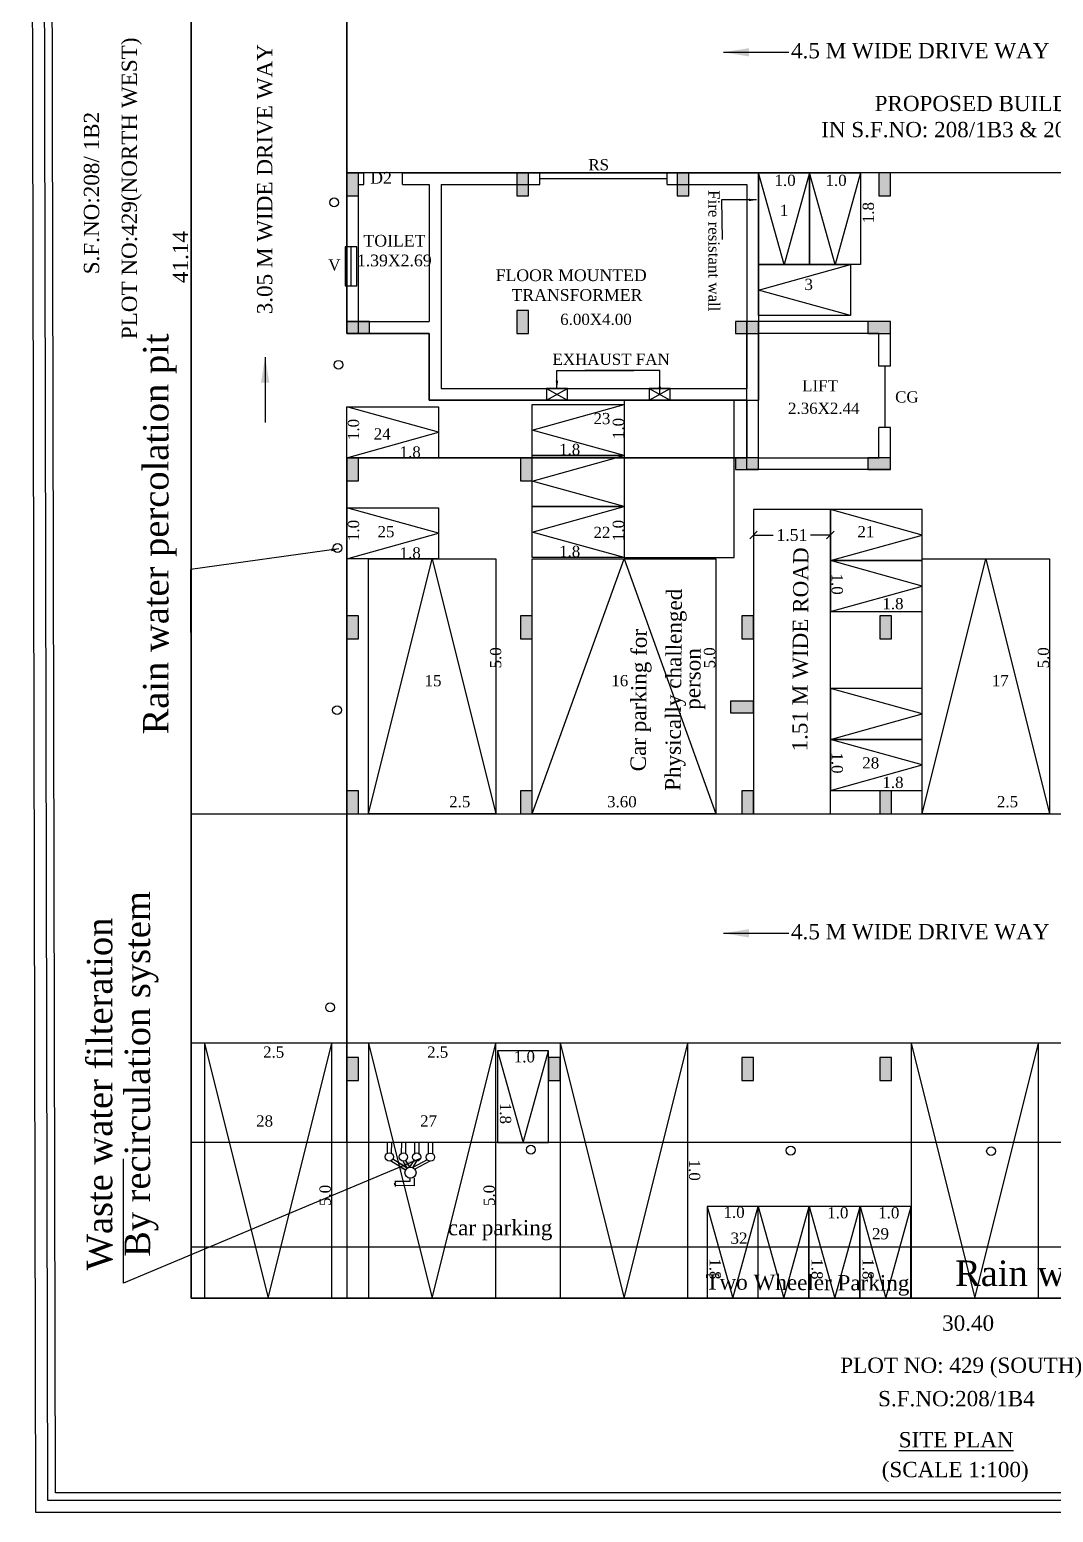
# Model space of a CAD drawing. Header units: metres. Extents: x 9178 to 9474, y -3543 to -3474.
# Drawn here: x 9351.72 to 9371.8, y -3540.22 to -3511.14 of the extents above; entities that cross this region are included whole.
import ezdxf

# ---------------------------------------------------------------- set-up
doc = ezdxf.new("R2010")
doc.units = ezdxf.units.M
doc.header["$MEASUREMENT"] = 0
for name, color, linetype in [('AS_AT_SITE', 1, 'Continuous'), ('BLK_1_COVERED_AREA', 140, 'Continuous'), ('BLK_1_LVL_0_BLDG_FOOT_PRINT', 7, 'Continuous'), ('BLK_1_LVL_0_REAR_SETBACK', 11, 'Continuous'), ('BLK_1_LVL_0_SIDE_SETBACK2', 7, 'Continuous'), ('DRIVE_WAY', 7, 'Continuous'), ('FLOOR-GROUND', 7, 'Continuous'), ('FMB_OR_PLR', 1, 'Continuous'), ('PARKING_SLOT', 30, 'Continuous'), ('PER_AISLE_WIDTH', 7, 'Continuous'), ('PLOT_BOUNDARY', 70, 'Continuous'), ('RWH', 130, 'Continuous'), ('SUPER_IMPOSED', 1, 'Continuous'), ('TWO_WHEELER_DRIVE_WAY', 6, 'Continuous'), ('TWO_WHEELER_PARKING', 2, 'Continuous')]:
    doc.layers.add(name, color=color, linetype=linetype)
doc.styles.add('Isa-', font='times.ttf')
doc.styles.get("Standard").update_dxf_attribs({"font": 'arial.ttf'})
doc.styles.add('STYLE2', font='times.ttf')
doc.dimstyles.new('ISO-25', dxfattribs={"dimscale": 0, "dimtxt": 0.23, "dimasz": 0.15, "dimexe": 1.25, "dimexo": 0.625, "dimgap": 0.11, "dimtad": 0, "dimtih": 1, "dimtoh": 1, "dimzin": 1, "dimdsep": 46, "dimtxsty": 'STYLE2', "dimblk": 'OBLIQUE', "dimcen": 0, "dimse1": 1, "dimse2": 1, "dimclrd": 1, "dimclrt": 3, "dimadec": 0, "dimazin": 2, "dimtfac": 1, "dimtix": 1, "dimtofl": 0, "dimtmove": 0, "dimatfit": 3, "dimfxl": 0, "dimtolj": 1, "dimarcsym": 0})
doc.dimstyles.get("Standard").update_dxf_attribs({"dimtxt": 0.18, "dimasz": 0.18, "dimexe": 0.18, "dimexo": 0.0625, "dimgap": 0.09, "dimtad": 0, "dimtih": 1, "dimtoh": 1, "dimdec": 4, "dimzin": 0, "dimdsep": 46, "dimtxsty": 'Standard', "dimcen": 0.09, "dimadec": 0, "dimazin": 0, "dimtfac": 1, "dimtdec": 4, "dimtofl": 0, "dimtmove": 0, "dimatfit": 3, "dimfxl": 0, "dimtolj": 1, "dimtzin": 0, "dimarcsym": 0})

# ---------------------------------------------------------------- blocks, each defined once
blk = doc.blocks.new('_Oblique')
at = {"color": 0, "linetype": 'ByBlock', "lineweight": -2}
blk.add_line((-0.5, -0.5), (0.5, 0.5), dxfattribs=at)
blk = doc.blocks.new('*D1118')
at = {"layer": 'Defpoints', "color": 0}
for p in [(9518.87, -3524.994), (9520.379, -3524.994), (9518.87, -3525.494)]:
    blk.add_point(p, dxfattribs=at)
at = {"layer": 'TWO_WHEELER_DRIVE_WAY', "color": 1, "lineweight": -2}
for p, q in [((9518.87, -3525.494), (9519.258, -3525.494)), ((9520.379, -3525.494), (9519.991, -3525.494))]:
    blk.add_line(p, q, dxfattribs=at)
at = {"layer": 'TWO_WHEELER_DRIVE_WAY', "color": 1, "lineweight": -2, "xscale": 0.15, "yscale": 0.15, "zscale": 0.15, "rotation": 180}
blk.add_blockref('_Oblique', (9518.87, -3525.494), dxfattribs=at)
at = {"layer": 'TWO_WHEELER_DRIVE_WAY', "color": 1, "lineweight": -2, "xscale": 0.15, "yscale": 0.15, "zscale": 0.15}
blk.add_blockref('_Oblique', (9520.379, -3525.494), dxfattribs=at)
at = {"layer": 'TWO_WHEELER_DRIVE_WAY', "color": 3, "insert": (9519.624, -3525.494), "char_height": 0.23, "attachment_point": 5, "style": 'STYLE2'}
blk.add_mtext('\\A1;1.51', dxfattribs=at)
blk = doc.blocks.new('reewrtetrete')
h = blk.add_hatch(color=5)
h.dxf.hatch_style = 1
h.paths.add_polyline_path([(9510.89, -3518.837), (9511.12, -3518.837), (9511.12, -3518.387), (9510.89, -3518.387)])
h = blk.add_hatch(color=5)
h.dxf.hatch_style = 1
h.paths.add_polyline_path([(9514.225, -3518.837), (9514.455, -3518.837), (9514.455, -3518.387), (9514.225, -3518.387)])
h = blk.add_hatch(color=5)
h.dxf.hatch_style = 1
h.paths.add_polyline_path([(9517.37, -3518.837), (9517.6, -3518.837), (9517.6, -3518.387), (9517.37, -3518.387)])
h = blk.add_hatch(color=5)
h.dxf.hatch_style = 1
h.paths.add_polyline_path([(9521.33, -3518.837), (9521.56, -3518.837), (9521.56, -3518.387), (9521.33, -3518.387)])
h = blk.add_hatch(color=5)
h.dxf.hatch_style = 1
h.paths.add_polyline_path([(9514.455, -3521.087), (9514.225, -3521.087), (9514.225, -3521.537), (9514.455, -3521.537)])
h = blk.add_hatch(color=5)
h.dxf.hatch_style = 1
h.paths.add_polyline_path([(9510.89, -3521.307), (9510.89, -3521.537), (9511.34, -3521.537), (9511.34, -3521.307)])
h = blk.add_hatch(color=5)
h.dxf.hatch_style = 1
h.paths.add_polyline_path([(9518.97, -3521.537), (9518.97, -3521.307), (9518.52, -3521.307), (9518.52, -3521.537)])
h = blk.add_hatch(color=5)
h.dxf.hatch_style = 1
h.paths.add_polyline_path([(9521.11, -3521.307), (9521.11, -3521.537), (9521.56, -3521.537), (9521.56, -3521.307)])
h = blk.add_hatch(color=5)
h.dxf.hatch_style = 1
h.paths.add_polyline_path([(9511.12, -3523.977), (9510.89, -3523.977), (9510.89, -3524.427), (9511.12, -3524.427)])
h = blk.add_hatch(color=5)
h.dxf.hatch_style = 1
h.paths.add_polyline_path([(9514.53, -3523.977), (9514.3, -3523.977), (9514.3, -3524.427), (9514.53, -3524.427)])
h = blk.add_hatch(color=5)
h.dxf.hatch_style = 1
h.paths.add_polyline_path([(9518.97, -3524.207), (9518.97, -3523.977), (9518.52, -3523.977), (9518.52, -3524.207)])
h = blk.add_hatch(color=5)
h.dxf.hatch_style = 1
h.paths.add_polyline_path([(9521.11, -3523.977), (9521.11, -3524.207), (9521.56, -3524.207), (9521.56, -3523.977)])
h = blk.add_hatch(color=5)
h.dxf.hatch_style = 1
h.paths.add_polyline_path([(9510.89, -3527.527), (9511.12, -3527.527), (9511.12, -3527.077), (9510.89, -3527.077)])
h = blk.add_hatch(color=5)
h.dxf.hatch_style = 1
h.paths.add_polyline_path([(9514.3, -3527.527), (9514.53, -3527.527), (9514.53, -3527.077), (9514.3, -3527.077)])
h = blk.add_hatch(color=5)
h.dxf.hatch_style = 1
h.paths.add_polyline_path([(9518.64, -3527.527), (9518.87, -3527.527), (9518.87, -3527.077), (9518.64, -3527.077)])
h = blk.add_hatch(color=5)
h.dxf.hatch_style = 1
h.paths.add_polyline_path([(9521.35, -3527.527), (9521.58, -3527.527), (9521.58, -3527.077), (9521.35, -3527.077)])
h = blk.add_hatch(color=5)
h.dxf.hatch_style = 1
h.paths.add_polyline_path([(9518.87, -3528.977), (9518.87, -3528.747), (9518.42, -3528.747), (9518.42, -3528.977)])
h = blk.add_hatch(color=5)
h.dxf.hatch_style = 1
h.paths.add_polyline_path([(9510.89, -3530.957), (9511.12, -3530.957), (9511.12, -3530.507), (9510.89, -3530.507)])
h = blk.add_hatch(color=5)
h.dxf.hatch_style = 1
h.paths.add_polyline_path([(9514.3, -3530.957), (9514.53, -3530.957), (9514.53, -3530.507), (9514.3, -3530.507)])
h = blk.add_hatch(color=5)
h.dxf.hatch_style = 1
h.paths.add_polyline_path([(9518.64, -3530.957), (9518.87, -3530.957), (9518.87, -3530.507), (9518.64, -3530.507)])
h = blk.add_hatch(color=5)
h.dxf.hatch_style = 1
h.paths.add_polyline_path([(9521.35, -3530.957), (9521.58, -3530.957), (9521.58, -3530.507), (9521.35, -3530.507)])
h = blk.add_hatch(color=5)
h.dxf.hatch_style = 1
h.paths.add_polyline_path([(9510.89, -3536.187), (9511.12, -3536.187), (9511.12, -3535.737), (9510.89, -3535.737)])
h = blk.add_hatch(color=5)
h.dxf.hatch_style = 1
h.paths.add_polyline_path([(9514.85, -3536.187), (9515.08, -3536.187), (9515.08, -3535.737), (9514.85, -3535.737)])
h = blk.add_hatch(color=5)
h.dxf.hatch_style = 1
h.paths.add_polyline_path([(9518.64, -3536.187), (9518.87, -3536.187), (9518.87, -3535.737), (9518.64, -3535.737)])
h = blk.add_hatch(color=5)
h.dxf.hatch_style = 1
h.paths.add_polyline_path([(9521.35, -3536.187), (9521.58, -3536.187), (9521.58, -3535.737), (9521.35, -3535.737)])
at = {"color": 4}
for p, q in [((9510.89, -3518.387), (9511.225, -3518.387)), ((9511.225, -3518.617), (9511.225, -3518.387)), ((9511.985, -3518.387), (9518.97, -3518.387)), ((9511.985, -3518.617), (9511.985, -3518.387)), ((9511.12, -3518.617), (9511.225, -3518.617)), ((9511.985, -3518.617), (9512.51, -3518.617)), ((9512.51, -3518.617), (9512.51, -3521.307)), ((9512.74, -3518.617), (9514.678, -3518.617)), ((9512.74, -3518.617), (9512.74, -3522.617)), ((9512.74, -3518.617), (9514.678, -3518.617)), ((9517.178, -3518.617), (9517.185, -3518.617)), ((9510.89, -3521.307), (9512.51, -3521.307)), ((9521.56, -3521.307), (9518.74, -3521.307)), ((9518.74, -3524.207), (9518.74, -3521.307)), ((9521.56, -3522.183), (9521.56, -3521.307)), ((9521.33, -3521.537), (9518.97, -3521.537)), ((9518.97, -3523.977), (9518.97, -3521.537)), ((9521.33, -3522.183), (9521.33, -3521.537)), ((9521.56, -3522.183), (9521.33, -3522.183)), ((9521.445, -3522.183), (9521.445, -3523.383)), ((9521.33, -3523.977), (9521.33, -3523.383)), ((9521.56, -3523.383), (9521.33, -3523.383)), ((9521.56, -3523.977), (9521.56, -3523.383)), ((9521.56, -3524.207), (9518.74, -3524.207))]:
    blk.add_line(p, q, dxfattribs=at)
at = {"color": 92}
for p, q in [((9510.89, -3521.537), (9510.89, -3518.387)), ((9511.12, -3521.537), (9511.12, -3518.387)), ((9514.678, -3518.617), (9514.678, -3518.387)), ((9514.678, -3518.502), (9517.178, -3518.502)), ((9517.178, -3518.617), (9517.178, -3518.387)), ((9518.97, -3518.387), (9518.97, -3522.847)), ((9517.178, -3518.617), (9518.74, -3518.617)), ((9518.74, -3518.617), (9518.74, -3522.617)), ((9510.89, -3521.537), (9512.51, -3521.537)), ((9512.51, -3521.537), (9512.51, -3522.847)), ((9512.51, -3522.847), (9518.97, -3522.847)), ((9512.74, -3522.617), (9518.74, -3522.617)), ((9512.74, -3522.617), (9518.74, -3522.617)), ((9513.85, -3535.607), (9514.35, -3537.407)), ((9514.35, -3537.407), (9514.85, -3535.607))]:
    blk.add_line(p, q, dxfattribs=at)
at = {"color": 6}
for p, q in [((9510.975, -3520.602), (9510.975, -3519.842)), ((9510.975, -3520.602), (9510.975, -3519.842)), ((9514.807, -3522.847), (9515.221, -3522.617)), ((9514.807, -3522.617), (9515.221, -3522.847)), ((9516.824, -3522.847), (9517.238, -3522.617)), ((9516.824, -3522.617), (9517.238, -3522.847))]:
    blk.add_line(p, q, dxfattribs=at)
at = {"color": 3}
for p, q in [((9518.97, -3523.977), (9521.335, -3523.977)), ((9535.27, -3537.407), (9510.89, -3537.407))]:
    blk.add_line(p, q, dxfattribs=at)
at = {"color": 2, "linetype": 'Continuous'}
blk.add_line((9514.85, -3535.607), (9513.85, -3535.607), dxfattribs=at)
at = {"color": 2}
for p, q in [((9513.85, -3535.607), (9513.85, -3537.407)), ((9514.85, -3537.407), (9514.85, -3535.607)), ((9513.85, -3537.407), (9514.85, -3537.407)), ((9506.511, -3540.163), (9506.511, -3537.727))]:
    blk.add_line(p, q, dxfattribs=at)
at = {"color": 5}
for p, q in [((9511.12, -3535.737), (9510.89, -3535.737)), ((9510.89, -3535.737), (9510.89, -3536.187)), ((9511.12, -3536.187), (9511.12, -3535.737)), ((9515.08, -3535.737), (9514.85, -3535.737)), ((9514.85, -3535.737), (9514.85, -3536.187)), ((9515.08, -3536.187), (9515.08, -3535.737)), ((9518.87, -3535.737), (9518.64, -3535.737)), ((9518.64, -3535.737), (9518.64, -3536.187)), ((9518.87, -3536.187), (9518.87, -3535.737)), ((9521.58, -3535.737), (9521.35, -3535.737)), ((9521.35, -3535.737), (9521.35, -3536.187)), ((9521.58, -3536.187), (9521.58, -3535.737)), ((9510.89, -3536.187), (9511.12, -3536.187)), ((9514.85, -3536.187), (9515.08, -3536.187)), ((9518.64, -3536.187), (9518.87, -3536.187)), ((9521.35, -3536.187), (9521.58, -3536.187))]:
    blk.add_line(p, q, dxfattribs=at)
at = {"color": 7}
for p, q in [((9511.685, -3537.401), (9511.684, -3537.617)), ((9511.767, -3537.401), (9511.765, -3537.616)), ((9511.962, -3537.403), (9511.96, -3537.619)), ((9512.043, -3537.403), (9512.042, -3537.617)), ((9512.222, -3537.404), (9512.22, -3537.621)), ((9512.303, -3537.405), (9512.302, -3537.619)), ((9512.491, -3537.406), (9512.49, -3537.622)), ((9512.573, -3537.407), (9512.572, -3537.621)), ((9512.043, -3537.949), (9511.752, -3537.764)), ((9512.079, -3537.906), (9511.794, -3537.73)), ((9512.079, -3537.906), (9511.995, -3537.769)), ((9512.13, -3537.885), (9512.048, -3537.755)), ((9512.13, -3537.885), (9512.215, -3537.756)), ((9512.471, -3537.745), (9512.184, -3537.895)), ((9512.184, -3537.895), (9512.268, -3537.771)), ((9512.519, -3537.772), (9512.227, -3537.928)), ((9511.853, -3538.196), (9511.824, -3538.221)), ((9511.824, -3538.221), (9511.839, -3538.221)), ((9511.839, -3538.221), (9511.838, -3538.266)), ((9512.211, -3538.252), (9511.838, -3538.249)), ((9511.839, -3538.159), (9511.839, -3538.196)), ((9512.13, -3538.17), (9511.839, -3538.168)), ((9511.839, -3538.196), (9511.853, -3538.196)), ((9512.13, -3538.097), (9512.13, -3538.17)), ((9512.212, -3538.097), (9512.211, -3538.252))]:
    blk.add_line(p, q, dxfattribs=at)
at = {"color": 92}
blk.add_lwpolyline([(9507.84, -3540.457), (9538.32, -3540.457), (9538.32, -3499.317), (9507.84, -3499.317)], close=True, dxfattribs=at)
at = {"color": 2}
for points in [[(9518.74, -3522.847), (9512.51, -3522.847), (9512.51, -3521.537), (9510.89, -3521.537), (9510.89, -3503.887), (9535.27, -3503.887), (9535.27, -3537.407), (9510.89, -3537.407), (9510.89, -3523.977), (9518.74, -3523.977)], [(9517.963, -3540.457), (9518.963, -3540.457), (9518.963, -3538.657), (9517.963, -3538.657)]]:
    blk.add_lwpolyline(points, close=True, dxfattribs=at)
at = {"color": 5}
for points in [[(9511.12, -3518.387), (9510.89, -3518.387), (9510.89, -3518.837), (9511.12, -3518.837)], [(9514.455, -3518.387), (9514.225, -3518.387), (9514.225, -3518.837), (9514.455, -3518.837)], [(9517.6, -3518.387), (9517.37, -3518.387), (9517.37, -3518.837), (9517.6, -3518.837)], [(9521.56, -3518.387), (9521.33, -3518.387), (9521.33, -3518.837), (9521.56, -3518.837)], [(9514.455, -3521.087), (9514.225, -3521.087), (9514.225, -3521.537), (9514.455, -3521.537)], [(9510.89, -3521.307), (9510.89, -3521.537), (9511.34, -3521.537), (9511.34, -3521.307)], [(9518.52, -3521.307), (9518.52, -3521.537), (9518.97, -3521.537), (9518.97, -3521.307)], [(9521.11, -3521.307), (9521.11, -3521.537), (9521.56, -3521.537), (9521.56, -3521.307)], [(9511.12, -3523.977), (9510.89, -3523.977), (9510.89, -3524.427), (9511.12, -3524.427)], [(9514.53, -3523.977), (9514.3, -3523.977), (9514.3, -3524.427), (9514.53, -3524.427)], [(9518.52, -3523.977), (9518.52, -3524.207), (9518.97, -3524.207), (9518.97, -3523.977)], [(9521.11, -3523.977), (9521.11, -3524.207), (9521.56, -3524.207), (9521.56, -3523.977)], [(9511.12, -3527.077), (9510.89, -3527.077), (9510.89, -3527.527), (9511.12, -3527.527)], [(9514.53, -3527.077), (9514.3, -3527.077), (9514.3, -3527.527), (9514.53, -3527.527)], [(9518.87, -3527.077), (9518.64, -3527.077), (9518.64, -3527.527), (9518.87, -3527.527)], [(9521.58, -3527.077), (9521.35, -3527.077), (9521.35, -3527.527), (9521.58, -3527.527)], [(9518.42, -3528.747), (9518.42, -3528.977), (9518.87, -3528.977), (9518.87, -3528.747)], [(9511.12, -3530.507), (9510.89, -3530.507), (9510.89, -3530.957), (9511.12, -3530.957)], [(9514.53, -3530.507), (9514.3, -3530.507), (9514.3, -3530.957), (9514.53, -3530.957)], [(9518.87, -3530.507), (9518.64, -3530.507), (9518.64, -3530.957), (9518.87, -3530.957)], [(9521.58, -3530.507), (9521.35, -3530.507), (9521.35, -3530.957), (9521.58, -3530.957)]]:
    blk.add_lwpolyline(points, close=True, dxfattribs=at)
at = {"color": 92}
for points in [[(9519.97, -3518.387), (9519.47, -3520.187), (9518.97, -3518.387)], [(9520.97, -3518.387), (9520.47, -3520.187), (9519.97, -3518.387)], [(9520.77, -3521.187), (9518.97, -3520.687), (9520.77, -3520.187)], [(9510.89, -3523.977), (9512.69, -3523.477), (9510.89, -3522.977)], [(9516.33, -3523.935), (9514.53, -3523.435), (9516.33, -3522.935)], [(9516.33, -3524.935), (9514.53, -3524.435), (9516.33, -3523.935)], [(9510.89, -3525.957), (9512.69, -3525.457), (9510.89, -3524.957)], [(9516.33, -3525.935), (9514.53, -3525.435), (9516.33, -3524.935)], [(9520.379, -3525.994), (9522.179, -3525.494), (9520.379, -3524.994)], [(9520.379, -3529.499), (9522.179, -3528.999), (9520.379, -3528.499)], [(9520.379, -3530.499), (9522.179, -3529.999), (9520.379, -3529.499)], [(9517.963, -3538.657), (9518.463, -3540.457), (9518.963, -3538.657)], [(9518.963, -3538.657), (9519.463, -3540.457), (9519.963, -3538.657)], [(9519.963, -3538.657), (9520.463, -3540.457), (9520.963, -3538.657)], [(9520.963, -3538.657), (9521.463, -3540.457), (9521.963, -3538.657)]]:
    blk.add_lwpolyline(points, dxfattribs=at)
at = {"color": 6}
for points in [[(9511.09, -3519.842), (9510.86, -3519.842), (9510.86, -3520.602), (9511.09, -3520.602)], [(9511.09, -3519.842), (9510.86, -3519.842), (9510.86, -3520.602), (9511.09, -3520.602)], [(9514.807, -3522.617), (9514.807, -3522.847), (9515.221, -3522.847), (9515.221, -3522.617)], [(9516.824, -3522.617), (9516.824, -3522.847), (9517.238, -3522.847), (9517.238, -3522.617)]]:
    blk.add_lwpolyline(points, close=True, dxfattribs=at)
at = {"color": 3}
for points in [[(9511.316, -3530.957), (9512.566, -3525.957), (9513.816, -3530.957)], [(9514.53, -3530.957), (9516.33, -3525.957), (9518.13, -3530.957)], [(9522.179, -3530.957), (9523.429, -3525.957), (9524.679, -3530.957)], [(9508.099, -3535.457), (9509.349, -3540.457), (9510.599, -3535.457)], [(9511.316, -3535.457), (9512.566, -3540.457), (9513.816, -3535.457)], [(9515.08, -3535.457), (9516.33, -3540.457), (9517.58, -3535.457)], [(9521.963, -3535.457), (9523.213, -3540.457), (9524.463, -3535.457)]]:
    blk.add_lwpolyline(points, dxfattribs=at)
at = {"color": 6, "linetype": 'Continuous'}
blk.add_lwpolyline([(9520.379, -3526.994), (9522.179, -3526.494), (9520.379, -3525.994)], dxfattribs=at)
at = {"color": 190}
for centre in [(9510.644, -3518.969), (9510.729, -3522.153), (9510.709, -3525.747), (9510.701, -3528.926), (9510.565, -3534.754), (9514.502, -3537.546), (9519.598, -3537.563), (9523.531, -3537.574)]:
    blk.add_circle(centre, 0.0872, dxfattribs=at)
at = {"color": 7}
for centre, radius in [((9511.726, -3537.687), 0.0812), ((9512.002, -3537.688), 0.0812), ((9512.262, -3537.69), 0.0812), ((9512.532, -3537.692), 0.0812), ((9512.141, -3537.996), 0.109)]:
    blk.add_circle(centre, radius, dxfattribs=at)
at = {"layer": 'AS_AT_SITE', "color": 6, "lineweight": 25, "ltscale": 2}
blk.add_lwpolyline([(9538.32, -3540.457), (9507.84, -3540.457), (9507.84, -3499.317), (9538.32, -3499.317)], close=True, dxfattribs=at)
at = {"layer": 'BLK_1_COVERED_AREA', "color": 140}
blk.add_lwpolyline([(9518.74, -3522.847), (9512.51, -3522.847), (9512.51, -3521.537), (9510.89, -3521.537), (9510.89, -3503.887), (9535.27, -3503.887), (9535.27, -3537.407), (9510.89, -3537.407), (9510.89, -3523.977), (9518.74, -3523.977)], close=True, dxfattribs=at)
at = {"layer": 'BLK_1_LVL_0_BLDG_FOOT_PRINT', "color": 1}
blk.add_lwpolyline([(9518.74, -3522.847), (9512.51, -3522.847), (9512.51, -3521.537), (9510.89, -3521.537), (9510.89, -3503.887), (9535.27, -3503.887), (9535.27, -3537.407), (9510.89, -3537.407), (9510.89, -3523.977), (9518.74, -3523.977)], close=True, dxfattribs=at)
at = {"layer": 'BLK_1_LVL_0_REAR_SETBACK', "color": 11}
blk.add_lwpolyline([(9510.89, -3540.457), (9535.27, -3540.457), (9535.27, -3537.407), (9510.89, -3537.407)], close=True, dxfattribs=at)
at = {"layer": 'BLK_1_LVL_0_SIDE_SETBACK2', "color": 102}
blk.add_lwpolyline([(9507.84, -3503.887), (9510.89, -3503.887), (9510.89, -3521.537), (9512.51, -3521.537), (9512.51, -3522.847), (9518.74, -3522.847), (9518.74, -3523.977), (9510.89, -3523.977), (9510.89, -3537.407), (9507.84, -3537.407)], close=True, dxfattribs=at)
at = {"layer": 'DRIVE_WAY', "color": 254}
for points in [[(9535.27, -3518.387), (9510.89, -3518.387), (9510.89, -3513.887), (9535.27, -3513.887)], [(9538.32, -3535.457), (9507.84, -3535.457), (9507.84, -3530.957), (9538.32, -3530.957)]]:
    blk.add_lwpolyline(points, close=True, dxfattribs=at)
at = {"layer": 'FMB_OR_PLR', "color": 70}
blk.add_lwpolyline([(9538.32, -3540.457), (9507.84, -3540.457), (9507.84, -3499.317), (9538.32, -3499.317)], close=True, dxfattribs=at)
at = {"layer": 'PARKING_SLOT', "color": 30, "linetype": 'Continuous'}
for points in [[(9511.316, -3525.957), (9513.816, -3525.957), (9513.816, -3530.957), (9511.316, -3530.957)], [(9514.53, -3525.957), (9518.13, -3525.957), (9518.13, -3530.957), (9514.53, -3530.957)], [(9522.179, -3525.957), (9524.679, -3525.957), (9524.679, -3530.957), (9522.179, -3530.957)], [(9508.099, -3540.457), (9510.599, -3540.457), (9510.599, -3535.457), (9508.099, -3535.457)], [(9511.316, -3540.457), (9513.816, -3540.457), (9513.816, -3535.457), (9511.316, -3535.457)], [(9515.08, -3540.457), (9517.58, -3540.457), (9517.58, -3535.457), (9515.08, -3535.457)], [(9521.963, -3540.457), (9524.463, -3540.457), (9524.463, -3535.457), (9521.963, -3535.457)]]:
    blk.add_lwpolyline(points, close=True, dxfattribs=at)
at = {"layer": 'PER_AISLE_WIDTH', "color": 5, "lineweight": 25, "ltscale": 2}
for points in [[(9535.27, -3518.387), (9510.89, -3518.387), (9510.89, -3513.887), (9535.27, -3513.887)], [(9507.84, -3530.957), (9538.32, -3530.957), (9538.32, -3535.457), (9507.84, -3535.457)]]:
    blk.add_lwpolyline(points, close=True, dxfattribs=at)
at = {"layer": 'PLOT_BOUNDARY', "color": 70, "linetype": 'ByBlock'}
blk.add_lwpolyline([(9538.32, -3540.457), (9507.84, -3540.457), (9507.84, -3499.317), (9538.32, -3499.317)], close=True, dxfattribs=at)
at = {"layer": 'RWH', "color": 130}
blk.add_lwpolyline([(9507.84, -3540.457), (9538.32, -3540.457), (9538.32, -3539.457), (9507.84, -3539.457)], close=True, dxfattribs=at)
at = {"layer": 'SUPER_IMPOSED', "color": 5}
blk.add_lwpolyline([(9538.32, -3540.457), (9507.84, -3540.457), (9507.84, -3499.317), (9538.32, -3499.317)], close=True, dxfattribs=at)
at = {"layer": 'TWO_WHEELER_DRIVE_WAY', "color": 6}
for points in [[(9516.33, -3525.935), (9518.489, -3525.935), (9518.489, -3522.847), (9516.33, -3522.847)], [(9520.379, -3524.994), (9518.87, -3524.994), (9518.87, -3530.957), (9520.379, -3530.957)]]:
    blk.add_lwpolyline(points, close=True, dxfattribs=at)
at = {"layer": 'TWO_WHEELER_PARKING', "color": 2, "linetype": 'Continuous'}
for points in [[(9519.97, -3520.187), (9518.97, -3520.187), (9518.97, -3518.387), (9519.97, -3518.387)], [(9520.97, -3520.187), (9519.97, -3520.187), (9519.97, -3518.387), (9520.97, -3518.387)], [(9518.97, -3521.187), (9518.97, -3520.187), (9520.77, -3520.187), (9520.77, -3521.187)], [(9510.89, -3523.977), (9510.89, -3522.977), (9512.69, -3522.977), (9512.69, -3523.977)], [(9514.53, -3523.935), (9514.53, -3522.935), (9516.33, -3522.935), (9516.33, -3523.935)], [(9514.53, -3524.935), (9514.53, -3523.935), (9516.33, -3523.935), (9516.33, -3524.935)], [(9510.89, -3525.957), (9510.89, -3524.957), (9512.69, -3524.957), (9512.69, -3525.957)], [(9514.53, -3525.935), (9514.53, -3524.935), (9516.33, -3524.935), (9516.33, -3525.935)], [(9522.179, -3525.994), (9522.179, -3524.994), (9520.379, -3524.994), (9520.379, -3525.994)], [(9522.179, -3526.994), (9522.179, -3525.994), (9520.379, -3525.994), (9520.379, -3526.994)], [(9522.179, -3529.499), (9522.179, -3528.499), (9520.379, -3528.499), (9520.379, -3529.499)], [(9522.179, -3530.499), (9522.179, -3529.499), (9520.379, -3529.499), (9520.379, -3530.499)], [(9518.953, -3540.457), (9519.953, -3540.457), (9519.953, -3538.657), (9518.953, -3538.657)], [(9519.953, -3540.457), (9520.953, -3540.457), (9520.953, -3538.657), (9519.953, -3538.657)], [(9520.953, -3540.457), (9521.953, -3540.457), (9521.953, -3538.657), (9520.953, -3538.657)]]:
    blk.add_lwpolyline(points, close=True, dxfattribs=at)
at = {"style": 'Isa-'}
for s, height, rotation, p in [('3.05 M WIDE DRIVE WAY', 0.3, 90, (9509.431, -3521.163)), ('1.8', 0.22, 90, (9521.232, -3519.377)), ('1.0', 0.22, 90, (9511.133, -3523.63)), ('1.0', 0.22, 90, (9516.328, -3523.61)), ('1.0', 0.22, 90, (9511.133, -3525.61)), ('1.0', 0.22, 90, (9516.328, -3525.61)), ('1.51 M WIDE ROAD', 0.3, 89.6799, (9519.927, -3529.737)), ('1.0', 0.22, 270, (9520.403, -3526.247)), ('Physically challenged  ', 0.3, 89.5446, (9517.436, -3530.509)), ('Car parking for', 0.3, 89.5446, (9516.756, -3530.127)), ('5.0', 0.22, 90, (9513.921, -3528.108)), ('person ', 0.3, 89.5446, (9517.825, -3528.919)), ('5.0', 0.22, 90, (9518.117, -3528.108)), ('5.0', 0.22, 90, (9524.666, -3528.108)), ('1.0', 0.22, 270, (9520.403, -3529.753)), ('1.8', 0.22, 270, (9513.896, -3536.626)), ('1.0', 0.22, 270, (9517.605, -3537.74)), ('5.0', 0.22, 90, (9510.577, -3538.65)), ('5.0', 0.22, 90, (9513.794, -3538.65)), ('1.8', 0.22, 270, (9518.009, -3539.676)), ('1.8', 0.22, 270, (9520.009, -3539.676)), ('1.8', 0.22, 270, (9521.009, -3539.676)), ('Two Wheeler Parking', 0.3, 359.6799, (9517.926, -3540.288))]:
    blk.add_text(s, height=height, rotation=rotation, dxfattribs=at).set_placement(p)
for s, height, p in [('4.5 M WIDE DRIVE WAY', 0.3, (9519.606, -3516.143)), ('PROPOSED BUILDING', 0.3, (9521.246, -3517.179)), ('IN S.F.NO: 208/1B3 & 208/1C2', 0.3, (9520.197, -3517.691)), ('1.0', 0.22, (9519.282, -3518.646)), ('1.0', 0.22, (9520.282, -3518.646)), ('1', 0.22, (9519.385, -3519.234)), ('3', 0.22, (9519.87, -3520.687)), ('23', 0.22, (9515.731, -3523.317)), ('2.36X2.44', 0.22, (9519.547, -3523.116)), ('24', 0.22, (9511.42, -3523.619)), ('1.8', 0.22, (9515.056, -3523.923)), ('1.8', 0.22, (9511.928, -3523.973)), ('25', 0.22, (9511.495, -3525.535)), ('22', 0.22, (9515.731, -3525.551)), ('21', 0.22, (9520.908, -3525.535)), ('1.8', 0.22, (9511.928, -3525.953)), ('1.8', 0.22, (9515.056, -3525.923)), ('1.8', 0.22, (9521.398, -3526.948)), ('15', 0.22, (9512.418, -3528.457)), ('16', 0.22, (9516.081, -3528.457)), ('17', 0.22, (9523.544, -3528.457)), ('28', 0.22, (9521.004, -3530.07)), ('1.8', 0.22, (9521.398, -3530.453)), ('2.5', 0.22, (9512.9, -3530.831)), ('3.60', 0.22, (9515.997, -3530.831)), ('2.5', 0.22, (9523.645, -3530.831)), ('4.5 M WIDE DRIVE WAY', 0.3, (9519.606, -3533.42)), ('2.5', 0.22, (9509.25, -3535.741)), ('2.5', 0.22, (9512.467, -3535.741)), ('1.0', 0.22, (9514.168, -3535.833)), ('28', 0.22, (9509.113, -3537.092)), ('27', 0.22, (9512.33, -3537.092)), ('1.0', 0.22, (9518.281, -3538.883)), ('1.0', 0.22, (9520.316, -3538.892)), ('1.0', 0.22, (9521.316, -3538.892)), ('car parking ', 0.3, (9512.874, -3539.224)), ('29', 0.22, (9521.195, -3539.304)), ('32', 0.22, (9518.42, -3539.39))]:
    blk.add_text(s, height=height, dxfattribs=at).set_placement(p)
at = {"color": 6, "style": 'Isa-'}
for s, height, p in [('D2', 0.23, (9511.351, -3518.601)), ('TOILET', 0.23, (9511.219, -3519.835)), ('V', 0.22, (9510.528, -3520.306)), ('1.39X2.69', 0.23, (9511.09, -3520.222)), ('FLOOR MOUNTED', 0.23, (9513.812, -3520.512)), ('TRANSFORMER', 0.23, (9514.123, -3520.899))]:
    blk.add_text(s, height=height, dxfattribs=at).set_placement(p)
at = {"color": 3, "style": 'Isa-'}
blk.add_text('Fire resistant wall', height=0.22, rotation=270, dxfattribs=at).set_placement((9517.986, -3518.727))
for s, height, p in [('6.00X4.00', 0.22, (9515.078, -3521.372)), ('EXHAUST FAN', 0.22, (9514.927, -3522.155)), ('Rain water percolation bed 1m wide', 0.5, (9522.824, -3540.218))]:
    blk.add_text(s, height=height, dxfattribs=at).set_placement(p)
at = {"color": 3, "lineweight": 25, "ltscale": 2, "style": 'STYLE2'}
for s, p in [('Rain water percolation pit', (9507.394, -3529.402)), ('By recirculation system', (9507.034, -3539.648)), ('Waste water filteration', (9506.291, -3539.913))]:
    blk.add_text(s, height=0.5, rotation=90, dxfattribs=at).set_placement(p)
at = {"color": 3, "char_height": 0.3, "attachment_point": 5, "rotation": 90, "style": 'STYLE2'}
for s, insert in [('\\A1;PLOT NO:429(NORTH WEST)', (9506.674, -3518.693)), ('\\A1;S.F.NO:208/ 1B2', (9505.887, -3518.786)), ('\\A1;41.14', (9507.632, -3520.041))]:
    blk.add_mtext(s, dxfattribs=dict(at, insert=insert))
at = {"char_height": 0.3, "attachment_point": 5, "style": 'Isa-'}
for s, insert in [('\\A1;30.40', (9523.08, -3540.949)), ('\\A1;PLOT NO: 429 (SOUTH)', (9522.945, -3541.821)), ('\\A1;S.F.NO:208/1B4', (9522.85, -3542.43))]:
    blk.add_mtext(s, dxfattribs=dict(at, insert=insert))
at = {"layer": 'FLOOR-GROUND', "color": 6, "style": 'Isa-'}
for s, p in [('RS', (9515.63, -3518.34)), ('LIFT', (9519.824, -3522.675)), ('CG', (9521.648, -3522.893))]:
    blk.add_text(s, height=0.22, dxfattribs=at).set_placement(p)
at = {"layer": 'TWO_WHEELER_DRIVE_WAY', "color": 6}
dim = blk.add_linear_dim(base=(9518.87, -3525.494), p1=(9520.379, -3524.994), p2=(9518.87, -3524.994), dimstyle='ISO-25', override={"dimscale": 1, "dimfxl": 75, "dimarcsym": 2}, dxfattribs=at)
dim.commit()
dim.dimension.update_dxf_attribs({"geometry": '*D1118', "text_midpoint": (9519.624, -3525.494)})
at = {"color": 2}
for points in [[(9518.282, -3516.025), (9519.565, -3516.025)], [(9509.29, -3522.004), (9509.29, -3523.286)], [(9518.282, -3533.302), (9519.565, -3533.302)]]:
    blk.add_leader(points, dimstyle='ISO-25', override={"dimscale": 1, "dimasz": 0.5, "dimfxl": 75, "dimarcsym": 2}, dxfattribs=at)
at = {"color": 6}
for points in [[(9518.931, -3518.92), (9518.244, -3518.92), (9518.255, -3519.696)], [(9515.014, -3522.617), (9515.014, -3522.265), (9516.52, -3522.265)], [(9517.031, -3522.732), (9517.031, -3522.268), (9515.561, -3522.265)]]:
    blk.add_leader(points, dimstyle='ISO-25', override={"dimscale": 1}, dxfattribs=at)
at = {"color": 7}
blk.add_leader([(9510.737, -3525.765), (9507.823, -3526.17), (9507.823, -3527.401)], dimstyle='ISO-25', override={"dimscale": 1}, dxfattribs=at)
at = {"color": 82}
blk.add_leader([(9512.339, -3537.717), (9506.511, -3540.163)], dimstyle='Standard', override={"dimasz": 0.46, "dimgap": 0.09, "dimtad": 0}, dxfattribs=at)

msp = doc.modelspace()

# ---------------------------------------------------------------- linework, layer by layer
at = {"color": 4}
for points in [[(9351.71566, -3481.98687), (9428.47711, -3481.98687), (9428.60143, -3540.2209), (9351.83999, -3540.2209)], [(9351.94566, -3482.21687), (9428.24711, -3482.21687), (9428.37143, -3539.9909), (9352.06999, -3539.9909)], [(9352.09566, -3482.36687), (9428.09711, -3482.36687), (9428.22143, -3539.8409), (9352.21999, -3539.8409)]]:
    msp.add_lwpolyline(points, close=True, dxfattribs=at)

# ---------------------------------------------------------------- block references
at = {"color": 2}
msp.add_blockref('reewrtetrete', (-152.95474, 4.43629), dxfattribs=at)

# ---------------------------------------------------------------- texts
at = {"char_height": 0.3, "attachment_point": 5, "style": 'Isa-'}
for s, insert in [('\\A1;{\\LSITE PLAN}', (9369.89129, -3538.79816)), ('\\A1;(SCALE 1:100)', (9369.87204, -3539.42999))]:
    msp.add_mtext(s, dxfattribs=dict(at, insert=insert))

doc.saveas('drawing.dxf')
